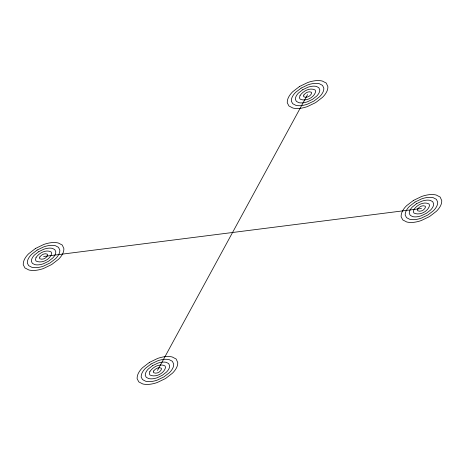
<?xml version="1.0" encoding="UTF-8"?>
<svg xmlns="http://www.w3.org/2000/svg" width="465" height="465" viewBox="0 0 465 465"><rect width="100%" height="100%" fill="white"/><g stroke="black" fill="none" stroke-linecap="round" stroke-linejoin="round"><path stroke-width="0.7" d="M157.472 370.46L307.609 94.54M43.605 256.5L421.482 208.5M36.049 257.459L35.462 259.79L36.136 261.08C41.838 263.824 50.365 259.493 51.714 253.338L51.074 251.914C45.797 249.223 39.176 253.024 36.049 257.459M39.827 256.976L39.537 258.145L39.874 258.79C42.722 260.162 46.988 257.999 47.657 254.919L47.337 254.21C44.698 252.861 41.391 254.762 39.827 256.976M149.916 371.419L149.335 373.755L150.009 375.04C155.705 377.789 164.238 373.459 165.581 367.303L164.941 365.879C159.664 363.188 153.049 366.984 149.916 371.419M153.694 370.942L153.404 372.11L153.741 372.75C156.589 374.127 160.855 371.959 161.529 368.885L161.21 368.17C158.571 366.827 155.264 368.722 153.694 370.942M300.053 95.499L299.466 97.83L300.14 99.121C305.842 101.864 314.375 97.54 315.718 91.384L315.078 89.96C309.8 87.263 303.18 91.064 300.053 95.499M303.831 95.017L303.54 96.185L303.877 96.83C306.726 98.202 310.992 96.04 311.666 92.959L311.341 92.25C308.702 90.902 305.395 92.802 303.831 95.017M413.92 209.465L413.339 211.796L414.013 213.086C419.709 215.83 428.242 211.499 429.59 205.344L428.945 203.92C423.667 201.229 417.053 205.024 413.92 209.465M417.704 208.983L417.407 210.151L417.744 210.79C420.598 212.168 424.859 210 425.533 206.925L425.213 206.21C422.575 204.867 419.267 206.762 417.704 208.983M35.555 248.438L28.72 253.698A26.668 20.576 -5 0 0 24.709 258.895A18.083 13.95 -5 0 0 23.25 264.73L24.936 267.95L28.964 270.02A17.031 13.142 -5 0 0 36.096 270.293A26.668 20.576 -5 0 0 43.501 268.491L51.656 264.556L58.491 259.296A26.668 20.576 -5 0 0 62.496 254.099A17.031 13.142 -5 0 0 63.874 248.601L62.275 245.043L58.247 242.974A17.031 13.142 -5 0 0 51.109 242.701A26.668 20.576 -5 0 0 43.71 244.503L35.555 248.438M37.165 250.048L31.696 254.256A21.338 16.461 -5 0 0 28.493 258.418A14.467 11.16 -5 0 0 27.319 263.085L28.673 265.66L31.887 267.317A13.625 10.509 -5 0 0 37.601 267.532A21.338 16.461 -5 0 0 43.524 266.096L50.046 262.946L55.515 258.738A21.338 16.461 -5 0 0 58.718 254.576A13.625 10.509 -5 0 0 59.822 250.182L58.538 247.334L55.318 245.677A13.625 10.509 -5 0 0 49.61 245.462A21.338 16.461 -5 0 0 43.687 246.903L37.165 250.048M38.775 251.664L34.672 254.82A16.002 12.346 -5 0 0 32.271 257.935A10.846 8.37 -5 0 0 31.393 261.44L32.405 263.37L34.817 264.614A10.218 7.882 -5 0 0 39.101 264.777A16.002 12.346 -5 0 0 43.541 263.696L48.436 261.33L52.539 258.18A16.002 12.346 -5 0 0 54.94 255.058A10.218 7.882 -5 0 0 55.765 251.763L54.806 249.624L52.394 248.38A10.218 7.882 -5 0 0 48.11 248.217A16.002 12.346 -5 0 0 43.669 249.298L38.775 251.664M299.559 86.478L292.723 91.739A26.668 20.576 -5 0 0 288.719 96.941A18.083 13.95 -5 0 0 287.254 102.771L288.939 105.991L292.967 108.066A17.031 13.142 -5 0 0 300.105 108.333A26.668 20.576 -5 0 0 307.505 106.537L315.659 102.596L322.495 97.336A26.668 20.576 -5 0 0 326.506 92.14A17.031 13.142 -5 0 0 327.877 86.647L326.279 83.084L322.257 81.015A17.031 13.142 -5 0 0 315.119 80.741A26.668 20.576 -5 0 0 307.714 82.543L299.559 86.478M301.169 88.094L295.699 92.297A21.338 16.461 -5 0 0 292.497 96.458A14.467 11.16 -5 0 0 291.328 101.126L292.677 103.701L295.897 105.357A13.625 10.509 -5 0 0 301.605 105.578A21.338 16.461 -5 0 0 307.528 104.137L314.049 100.986L319.519 96.778A21.338 16.461 -5 0 0 322.727 92.616A13.625 10.509 -5 0 0 323.826 88.222L322.547 85.38L319.327 83.717A13.625 10.509 -5 0 0 313.613 83.502A21.338 16.461 -5 0 0 307.691 84.944L301.169 88.094M302.779 89.704L298.675 92.861A16.002 12.346 -5 0 0 296.275 95.976A10.846 8.37 -5 0 0 295.397 99.481L296.408 101.411L298.826 102.655A10.218 7.882 -5 0 0 303.104 102.817A16.002 12.346 -5 0 0 307.545 101.736L312.439 99.376L316.543 96.22A16.002 12.346 -5 0 0 318.944 93.099A10.218 7.882 -5 0 0 319.775 89.803L318.81 87.67L316.398 86.426A10.218 7.882 -5 0 0 312.114 86.263A16.002 12.346 -5 0 0 307.673 87.339L302.779 89.704M149.422 362.404L142.586 367.664A26.668 20.576 -5 0 0 138.582 372.86A18.083 13.95 -5 0 0 137.123 378.696L138.808 381.916L142.831 383.985A17.031 13.142 -5 0 0 149.968 384.259A26.668 20.576 -5 0 0 157.373 382.457L165.528 378.522L172.364 373.261A26.668 20.576 -5 0 0 176.369 368.059A17.031 13.142 -5 0 0 177.746 362.566L176.142 359.009L172.12 356.934A17.031 13.142 -5 0 0 164.982 356.667A26.668 20.576 -5 0 0 157.577 358.463L149.422 362.404M151.032 364.014L145.562 368.222A21.338 16.461 -5 0 0 142.36 372.384A14.467 11.16 -5 0 0 141.191 377.051L142.54 379.62L145.76 381.283A13.625 10.509 -5 0 0 151.468 381.498A21.338 16.461 -5 0 0 157.391 380.056L163.918 376.906L169.382 372.703A21.338 16.461 -5 0 0 172.591 368.542A13.625 10.509 -5 0 0 173.689 364.147L172.41 361.299L169.19 359.643A13.625 10.509 -5 0 0 163.482 359.422A21.338 16.461 -5 0 0 157.559 360.863L151.032 364.014M152.642 365.624L148.544 368.78A16.002 12.346 -5 0 0 146.138 371.901A10.846 8.37 -5 0 0 145.26 375.4L146.272 377.33L148.69 378.574A10.218 7.882 -5 0 0 152.973 378.737A16.002 12.346 -5 0 0 157.414 377.661L162.308 375.296L166.406 372.14A16.002 12.346 -5 0 0 168.812 369.024A10.218 7.882 -5 0 0 169.638 365.723L168.673 363.589L166.261 362.345A10.218 7.882 -5 0 0 161.977 362.183A16.002 12.346 -5 0 0 157.536 363.264L152.642 365.624M413.426 200.444L406.59 205.704A26.668 20.576 -5 0 0 402.585 210.901A18.083 13.95 -5 0 0 401.126 216.737L402.812 219.957L406.834 222.026A17.031 13.142 -5 0 0 413.972 222.299A26.668 20.576 -5 0 0 421.377 220.497L429.532 216.562L436.368 211.302A26.668 20.576 -5 0 0 440.372 206.105A17.031 13.142 -5 0 0 441.75 200.607L440.146 197.05L436.124 194.98A17.031 13.142 -5 0 0 428.986 194.707A26.668 20.576 -5 0 0 421.586 196.509L413.426 200.444M415.036 202.054L409.572 206.262A21.338 16.461 -5 0 0 406.364 210.424A14.467 11.16 -5 0 0 405.195 215.092L406.544 217.667L409.764 219.323A13.625 10.509 -5 0 0 415.478 219.538A21.338 16.461 -5 0 0 421.395 218.097L427.922 214.952L433.392 210.744A21.338 16.461 -5 0 0 436.594 206.582A13.625 10.509 -5 0 0 437.699 202.188L436.414 199.34L433.194 197.683A13.625 10.509 -5 0 0 427.486 197.468A21.338 16.461 -5 0 0 421.563 198.904L415.036 202.054M416.652 203.67L412.548 206.82A16.002 12.346 -5 0 0 410.142 209.942A10.846 8.37 -5 0 0 409.27 213.441L410.281 215.376L412.693 216.62A10.218 7.882 -5 0 0 416.977 216.783A16.002 12.346 -5 0 0 421.418 215.702L426.312 213.336L430.41 210.18A16.002 12.346 -5 0 0 432.816 207.065A10.218 7.882 -5 0 0 433.642 203.769L432.683 201.63L430.265 200.386A10.218 7.882 -5 0 0 425.987 200.223A16.002 12.346 -5 0 0 421.54 201.304L416.652 203.67"/></g></svg>
